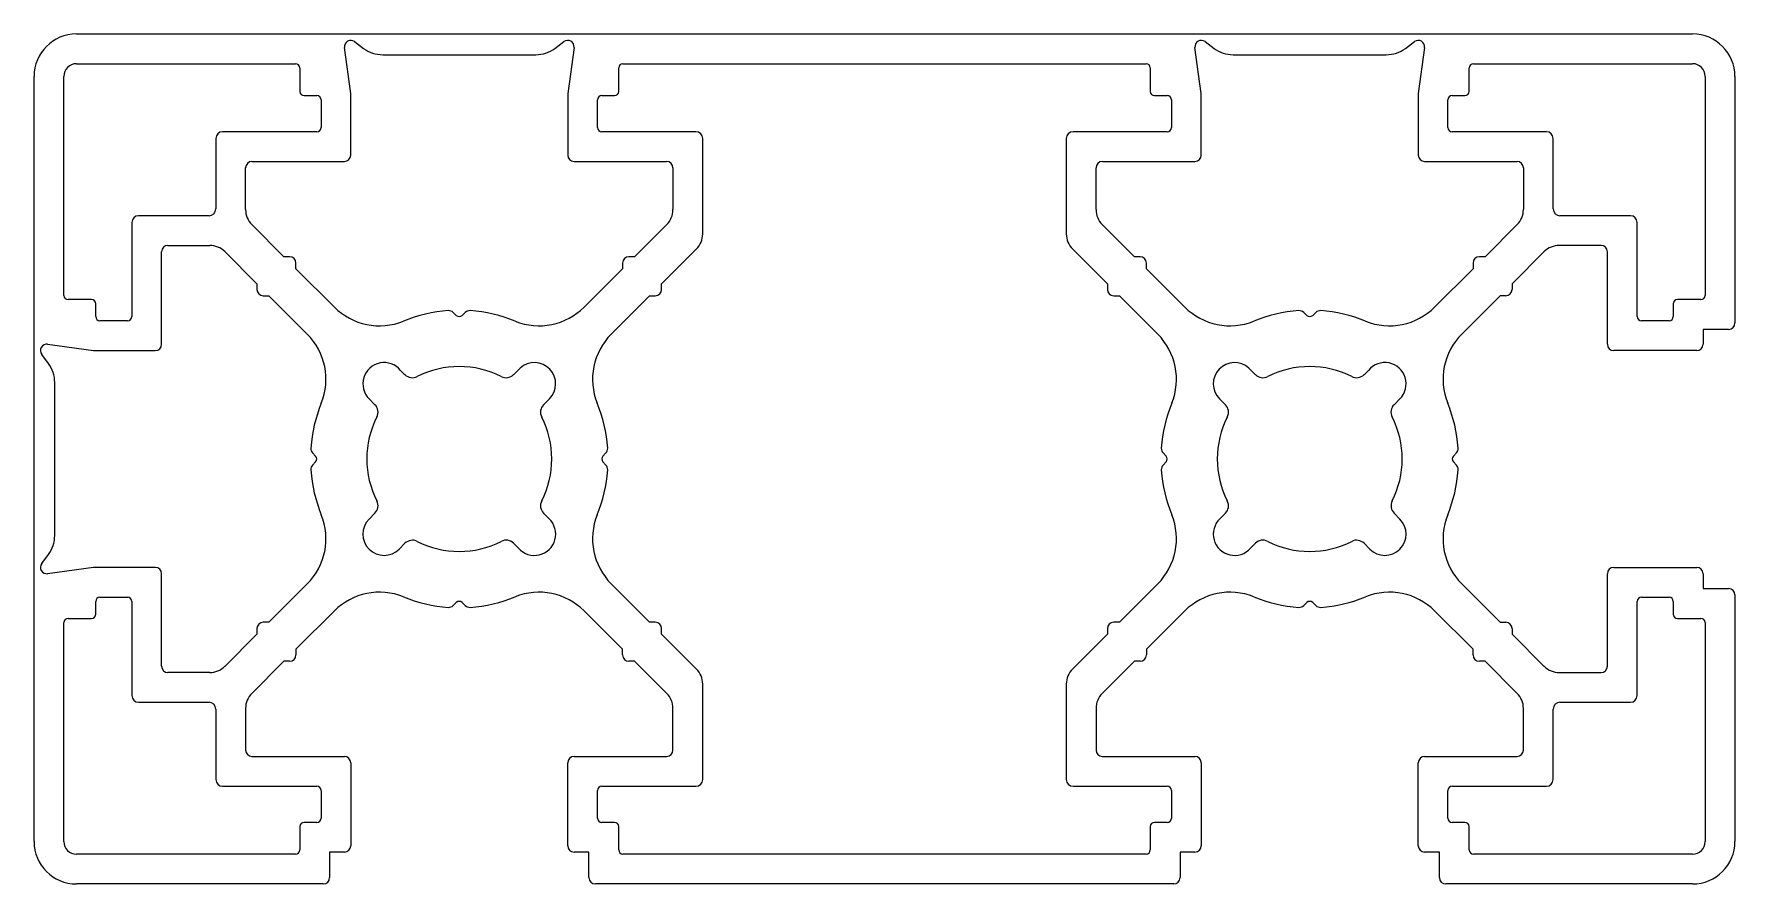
# Model space of a CAD drawing. Extents: x 2 to 82, y 2.2 to 42.2.
import ezdxf

# ---------------------------------------------------------------- set-up
doc = ezdxf.new("R2010")
doc.units = 0
doc.layers.get('0').update_dxf_attribs({"linetype": 'CONTINUOUS'})

msp = doc.modelspace()

# ---------------------------------------------------------------- linework, layer by layer
for p, q in [((4.038, 42.178), (80.038, 42.178)), ((17.118, 41.818), (17.538, 41.503)), ((26.538, 41.503), (26.958, 41.818)), ((57.118, 41.818), (57.538, 41.503)), ((66.538, 41.503), (66.958, 41.818)), ((16.938, 39.378), (16.641, 41.537)), ((18.438, 41.203), (25.638, 41.203)), ((27.435, 41.537), (27.138, 39.378)), ((56.938, 39.378), (56.641, 41.537)), ((58.438, 41.203), (65.638, 41.203)), ((67.435, 41.537), (67.138, 39.378)), ((2.038, 4.178), (2.038, 40.178)), ((3.438, 29.878), (3.438, 40.178)), ((4.038, 40.778), (14.338, 40.778)), ((14.538, 40.578), (14.538, 39.478)), ((29.538, 39.478), (29.538, 40.578)), ((29.738, 40.778), (54.338, 40.778)), ((54.538, 40.578), (54.538, 39.478)), ((69.538, 39.478), (69.538, 40.578)), ((69.738, 40.778), (80.038, 40.778)), ((80.638, 40.178), (80.638, 29.878)), ((82.038, 40.178), (82.038, 28.578)), ((14.738, 39.278), (15.338, 39.278)), ((16.938, 36.478), (16.938, 39.378)), ((27.138, 39.378), (27.138, 36.478)), ((28.738, 39.278), (29.338, 39.278)), ((54.738, 39.278), (55.338, 39.278)), ((56.938, 36.478), (56.938, 39.378)), ((67.138, 39.378), (67.138, 36.478)), ((68.738, 39.278), (69.338, 39.278)), ((15.538, 39.078), (15.538, 37.778)), ((28.538, 37.778), (28.538, 39.078)), ((55.538, 39.078), (55.538, 37.778)), ((68.538, 37.778), (68.538, 39.078)), ((10.588, 37.258), (10.588, 33.948)), ((15.338, 37.578), (10.908, 37.578)), ((33.168, 37.578), (28.738, 37.578)), ((33.488, 32.769), (33.488, 37.258)), ((50.588, 37.258), (50.588, 32.769)), ((55.338, 37.578), (50.908, 37.578)), ((73.168, 37.578), (68.738, 37.578)), ((73.488, 33.948), (73.488, 37.258)), ((12.288, 36.178), (16.638, 36.178)), ((27.438, 36.178), (31.788, 36.178)), ((52.288, 36.178), (56.638, 36.178)), ((67.438, 36.178), (71.788, 36.178)), ((11.988, 33.915), (11.988, 35.878)), ((32.088, 35.878), (32.088, 33.915)), ((51.988, 33.915), (51.988, 35.878)), ((72.088, 35.878), (72.088, 33.915)), ((10.268, 33.628), (6.958, 33.628)), ((77.118, 33.628), (73.808, 33.628)), ((6.638, 33.308), (6.638, 28.878)), ((13.793, 31.696), (12.281, 33.207)), ((31.795, 33.207), (30.283, 31.696)), ((53.793, 31.696), (52.281, 33.207)), ((71.795, 33.207), (70.283, 31.696)), ((77.438, 28.878), (77.438, 33.308)), ((8.338, 32.228), (10.301, 32.228)), ((31.556, 30.423), (33.195, 32.062)), ((50.881, 32.062), (52.52, 30.423)), ((75.738, 32.228), (73.775, 32.228)), ((8.038, 27.578), (8.038, 31.928)), ((11.008, 31.935), (12.52, 30.423)), ((14.058, 31.696), (13.793, 31.696)), ((14.358, 31.13), (14.358, 31.396)), ((29.717, 31.396), (29.717, 31.13)), ((30.283, 31.696), (30.017, 31.696)), ((54.058, 31.696), (53.793, 31.696)), ((54.358, 31.13), (54.358, 31.396)), ((69.717, 31.396), (69.717, 31.13)), ((70.283, 31.696), (70.017, 31.696)), ((73.068, 31.935), (71.556, 30.423)), ((76.038, 27.578), (76.038, 31.928)), ((12.52, 30.423), (12.52, 30.157)), ((16.163, 29.325), (14.358, 31.13)), ((29.717, 31.13), (27.913, 29.325)), ((31.556, 30.157), (31.556, 30.423)), ((52.52, 30.423), (52.52, 30.157)), ((56.163, 29.325), (54.358, 31.13)), ((69.717, 31.13), (67.913, 29.325)), ((71.556, 30.423), (71.556, 30.157)), ((4.738, 29.678), (3.638, 29.678)), ((12.82, 29.857), (13.086, 29.857)), ((13.086, 29.857), (14.89, 28.052)), ((29.185, 28.052), (30.99, 29.857)), ((30.99, 29.857), (31.256, 29.857)), ((52.82, 29.857), (53.086, 29.857)), ((53.086, 29.857), (54.89, 28.052)), ((70.99, 29.857), (69.185, 28.052)), ((71.256, 29.857), (70.99, 29.857)), ((80.438, 29.678), (79.338, 29.678)), ((4.938, 28.878), (4.938, 29.478)), ((21.899, 28.934), (21.753, 29.075)), ((22.322, 29.075), (22.177, 28.934)), ((61.899, 28.934), (61.753, 29.075)), ((62.322, 29.075), (62.177, 28.934)), ((79.138, 29.478), (79.138, 28.878)), ((6.438, 28.678), (5.138, 28.678)), ((78.938, 28.678), (77.638, 28.678)), ((80.538, 28.278), (80.538, 27.578)), ((81.738, 28.278), (80.538, 28.278)), ((2.679, 27.575), (4.838, 27.278)), ((4.838, 27.278), (7.738, 27.278)), ((80.238, 27.278), (76.338, 27.278)), ((2.713, 26.678), (2.398, 27.098)), ((24.592, 26.146), (24.903, 26.457)), ((59.172, 26.457), (59.484, 26.146)), ((3.013, 18.578), (3.013, 25.778)), ((19.279, 26.35), (19.484, 26.146)), ((64.592, 26.146), (64.796, 26.35)), ((18.073, 24.733), (17.8, 25.008)), ((26.279, 25.007), (26.005, 24.731)), ((58.07, 24.731), (57.796, 25.007)), ((66.275, 25.008), (66.003, 24.733)), ((15.141, 22.463), (15.282, 22.317)), ((28.794, 22.317), (28.935, 22.462)), ((55.141, 22.462), (55.281, 22.317)), ((68.935, 22.463), (68.794, 22.317)), ((15.282, 22.038), (15.141, 21.893)), ((28.935, 21.893), (28.794, 22.038)), ((55.281, 22.038), (55.141, 21.893)), ((68.794, 22.038), (68.935, 21.893)), ((17.795, 19.349), (18.069, 19.623)), ((26.006, 19.623), (26.262, 19.367)), ((57.813, 19.367), (58.069, 19.623)), ((66.006, 19.623), (66.28, 19.349)), ((2.398, 17.258), (2.713, 17.678)), ((19.484, 18.209), (19.209, 17.935)), ((24.824, 17.981), (24.594, 18.21)), ((59.481, 18.21), (59.252, 17.981)), ((64.866, 17.935), (64.592, 18.209)), ((4.838, 17.078), (2.679, 16.78)), ((7.738, 17.078), (4.838, 17.078)), ((76.338, 17.078), (80.238, 17.078)), ((8.038, 12.428), (8.038, 16.778)), ((14.89, 16.303), (13.086, 14.498)), ((30.99, 14.498), (29.185, 16.303)), ((54.89, 16.303), (53.086, 14.498)), ((69.185, 16.303), (70.99, 14.498)), ((76.038, 12.428), (76.038, 16.778)), ((80.538, 16.778), (80.538, 16.078)), ((80.538, 16.078), (81.738, 16.078)), ((4.938, 14.878), (4.938, 15.478)), ((5.138, 15.678), (6.438, 15.678)), ((6.638, 15.478), (6.638, 11.048)), ((21.899, 15.421), (21.753, 15.28)), ((22.322, 15.28), (22.177, 15.421)), ((61.899, 15.421), (61.753, 15.28)), ((62.322, 15.28), (62.177, 15.421)), ((77.438, 11.048), (77.438, 15.478)), ((77.638, 15.678), (78.938, 15.678)), ((79.138, 15.478), (79.138, 14.878)), ((82.038, 15.778), (82.038, 4.178)), ((3.438, 4.178), (3.438, 14.478)), ((3.638, 14.678), (4.738, 14.678)), ((13.086, 14.498), (12.82, 14.498)), ((16.163, 15.03), (14.358, 13.225)), ((29.717, 13.225), (27.913, 15.03)), ((31.256, 14.498), (30.99, 14.498)), ((53.086, 14.498), (52.82, 14.498)), ((56.163, 15.03), (54.358, 13.225)), ((69.717, 13.225), (67.913, 15.03)), ((70.99, 14.498), (71.256, 14.498)), ((79.338, 14.678), (80.438, 14.678)), ((80.638, 14.478), (80.638, 4.178)), ((12.52, 13.932), (11.008, 12.42)), ((12.52, 14.198), (12.52, 13.932)), ((31.556, 13.932), (31.556, 14.198)), ((33.195, 12.293), (31.556, 13.932)), ((52.52, 13.932), (50.881, 12.293)), ((52.52, 14.198), (52.52, 13.932)), ((71.556, 14.198), (71.556, 13.932)), ((71.556, 13.932), (73.068, 12.42)), ((14.358, 13.225), (14.358, 12.96)), ((29.717, 12.96), (29.717, 13.225)), ((54.358, 13.225), (54.358, 12.96)), ((69.717, 12.96), (69.717, 13.225)), ((10.301, 12.128), (8.338, 12.128)), ((13.793, 12.66), (12.281, 11.148)), ((14.058, 12.66), (13.793, 12.66)), ((30.283, 12.66), (30.017, 12.66)), ((31.795, 11.148), (30.283, 12.66)), ((53.793, 12.66), (52.281, 11.148)), ((54.058, 12.66), (53.793, 12.66)), ((70.283, 12.66), (70.017, 12.66)), ((71.795, 11.148), (70.283, 12.66)), ((73.775, 12.128), (75.738, 12.128)), ((33.488, 7.098), (33.488, 11.586)), ((50.588, 11.586), (50.588, 7.098)), ((6.958, 10.728), (10.268, 10.728)), ((10.588, 10.408), (10.588, 7.098)), ((11.988, 10.441), (11.988, 8.478)), ((32.088, 8.478), (32.088, 10.441)), ((51.988, 10.441), (51.988, 8.478)), ((72.088, 8.478), (72.088, 10.441)), ((73.488, 7.098), (73.488, 10.408)), ((73.808, 10.728), (77.118, 10.728)), ((12.288, 8.178), (16.638, 8.178)), ((27.438, 8.178), (31.788, 8.178)), ((52.288, 8.178), (56.638, 8.178)), ((67.438, 8.178), (71.788, 8.178)), ((16.938, 7.878), (16.938, 3.978)), ((27.138, 3.978), (27.138, 7.878)), ((56.938, 7.878), (56.938, 3.978)), ((67.138, 3.978), (67.138, 7.878)), ((10.908, 6.778), (15.338, 6.778)), ((15.538, 6.578), (15.538, 5.278)), ((28.538, 5.278), (28.538, 6.578)), ((28.738, 6.778), (33.168, 6.778)), ((50.908, 6.778), (55.338, 6.778)), ((55.538, 6.578), (55.538, 5.278)), ((68.538, 5.278), (68.538, 6.578)), ((68.738, 6.778), (73.168, 6.778)), ((14.538, 4.878), (14.538, 3.778)), ((15.338, 5.078), (14.738, 5.078)), ((29.338, 5.078), (28.738, 5.078)), ((29.538, 3.778), (29.538, 4.878)), ((54.538, 4.878), (54.538, 3.778)), ((55.338, 5.078), (54.738, 5.078)), ((69.338, 5.078), (68.738, 5.078)), ((69.538, 3.778), (69.538, 4.878)), ((14.338, 3.578), (4.038, 3.578)), ((15.938, 3.678), (15.938, 2.478)), ((16.638, 3.678), (15.938, 3.678)), ((28.138, 3.678), (27.438, 3.678)), ((28.138, 2.478), (28.138, 3.678)), ((54.338, 3.578), (29.738, 3.578)), ((55.938, 3.678), (55.938, 2.478)), ((56.638, 3.678), (55.938, 3.678)), ((68.138, 3.678), (67.438, 3.678)), ((68.138, 2.478), (68.138, 3.678)), ((80.038, 3.578), (69.738, 3.578)), ((15.638, 2.178), (4.038, 2.178)), ((55.638, 2.178), (28.438, 2.178)), ((80.038, 2.178), (68.438, 2.178))]:
    msp.add_line(p, q)
for centre, radius, start, end in [((4.038, 40.178), 2, 90, 180), ((16.938, 41.578), 0.3, 53.1301, 187.83748), ((27.138, 41.578), 0.3, 352.16252, 126.8699), ((56.938, 41.578), 0.3, 53.1301, 187.83748), ((67.138, 41.578), 0.3, 352.16252, 126.8699), ((80.038, 40.178), 2, 0, 90), ((18.438, 42.703), 1.5, 233.1301, 270), ((25.638, 42.703), 1.5, 270, 306.8699), ((58.438, 42.703), 1.5, 233.1301, 270), ((65.638, 42.703), 1.5, 270, 306.8699), ((4.038, 40.178), 0.6, 90, 180), ((14.338, 40.578), 0.2, 0, 90), ((29.738, 40.578), 0.2, 90, 180), ((54.338, 40.578), 0.2, 0, 90), ((69.738, 40.578), 0.2, 90, 180), ((80.038, 40.178), 0.6, 0, 90), ((14.738, 39.478), 0.2, 180, 270), ((15.338, 39.078), 0.2, 0, 90), ((28.738, 39.078), 0.2, 90, 180), ((29.338, 39.478), 0.2, 270, 0), ((54.738, 39.478), 0.2, 180, 270), ((55.338, 39.078), 0.2, 0, 90), ((68.738, 39.078), 0.2, 90, 180), ((69.338, 39.478), 0.2, 270, 0), ((15.338, 37.778), 0.2, 270, 360), ((28.738, 37.778), 0.2, 180, 270), ((55.338, 37.778), 0.2, 270, 0), ((68.738, 37.778), 0.2, 180, 270), ((10.908, 37.258), 0.32, 90, 180), ((33.168, 37.258), 0.32, 0, 90), ((50.908, 37.258), 0.32, 90, 180), ((73.168, 37.258), 0.32, 0, 90), ((12.288, 35.878), 0.3, 90, 180), ((16.638, 36.478), 0.3, 270, 0), ((27.438, 36.478), 0.3, 180, 270), ((31.788, 35.878), 0.3, 0, 90), ((52.288, 35.878), 0.3, 90, 180), ((56.638, 36.478), 0.3, 270, 360), ((67.438, 36.478), 0.3, 180, 270), ((71.788, 35.878), 0.3, 0, 90), ((6.958, 33.308), 0.32, 90, 180), ((10.268, 33.948), 0.32, 270, 0), ((12.988, 33.915), 1, 180, 225), ((31.088, 33.915), 1, 315, 360), ((52.988, 33.915), 1, 180, 225), ((71.088, 33.915), 1, 315, 0), ((73.808, 33.948), 0.32, 180, 270), ((77.118, 33.308), 0.32, 0, 90), ((8.338, 31.928), 0.3, 90, 180), ((10.301, 31.228), 1, 45, 90), ((32.488, 32.769), 1, 315, 0), ((51.588, 32.769), 1, 180, 225), ((73.775, 31.228), 1, 90, 135), ((75.738, 31.928), 0.3, 0, 90), ((14.058, 31.396), 0.3, 0, 90), ((30.017, 31.396), 0.3, 90, 180), ((54.058, 31.396), 0.3, 0, 90), ((70.017, 31.396), 0.3, 90, 180), ((3.638, 29.878), 0.2, 180, 270), ((4.738, 29.478), 0.2, 0, 90), ((12.82, 30.157), 0.3, 179.99932, 269.99932), ((31.256, 30.157), 0.3, 270.00068, 0.00068), ((52.82, 30.157), 0.3, 179.99932, 269.99932), ((71.256, 30.157), 0.3, 270.00068, 0.00068), ((79.338, 29.478), 0.2, 90, 180), ((80.438, 29.878), 0.2, 270, 360), ((5.138, 28.878), 0.2, 180, 270), ((6.438, 28.878), 0.2, 270, 360), ((18.284, 31.446), 3, 225, 292.04507), ((22.038, 22.177), 7, 94.22287, 112.04507), ((21.544, 28.859), 0.3, 45.91028, 94.22287), ((22.038, 29.078), 0.2, 225.91028, 314.08972), ((22.531, 28.859), 0.3, 85.77713, 134.08972), ((22.038, 22.177), 7, 67.95493, 85.77713), ((25.791, 31.446), 3, 247.95493, 315), ((58.284, 31.446), 3, 225, 292.04507), ((62.038, 22.177), 7, 94.22287, 112.04507), ((61.544, 28.859), 0.3, 45.91028, 94.22287), ((62.038, 29.078), 0.2, 225.91028, 314.08972), ((62.531, 28.859), 0.3, 85.77713, 134.08972), ((62.038, 22.177), 7, 67.95493, 85.77713), ((65.791, 31.446), 3, 247.95493, 315), ((77.638, 28.878), 0.2, 180, 270), ((78.938, 28.878), 0.2, 270, 0), ((12.769, 25.931), 3, 337.95493, 45), ((31.307, 25.931), 3, 135, 202.04507), ((52.769, 25.931), 3, 337.95493, 45), ((71.307, 25.931), 3, 135, 202.04507), ((81.738, 28.578), 0.3, 270, 0), ((2.638, 27.278), 0.3, 82.16252, 216.8699), ((7.738, 27.578), 0.3, 270, 0), ((76.338, 27.578), 0.3, 180, 270), ((80.238, 27.578), 0.3, 270, 0), ((1.513, 25.778), 1.5, 0, 36.8699), ((18.505, 25.717), 1, 39.27006, 225.18151), ((22.038, 22.178), 4.35, 63.01575, 116.98425), ((25.572, 25.714), 1, 315, 131.98965), ((58.503, 25.714), 1, 48.01035, 225), ((62.038, 22.178), 4.35, 63.01575, 116.98425), ((65.571, 25.717), 1, 314.81849, 140.72994), ((19.837, 26.5), 0.5, 225, 296.98425), ((24.238, 26.5), 0.5, 243.01575, 315), ((59.837, 26.5), 0.5, 225, 296.98425), ((64.238, 26.5), 0.5, 243.01575, 315), ((22.038, 22.178), 7, 157.95493, 175.77363), ((22.038, 22.178), 7, 4.22287, 22.04507), ((62.038, 22.178), 7, 157.95493, 175.77713), ((62.038, 22.178), 7, 4.22637, 22.04507), ((22.038, 22.178), 4.35, 152.97508, 206.98425), ((17.717, 24.381), 0.5, 332.97508, 44.74344), ((26.36, 24.379), 0.5, 135.12908, 206.99053), ((22.038, 22.178), 4.35, 333.01575, 26.99053), ((62.038, 22.178), 4.35, 153.00947, 206.98425), ((57.716, 24.379), 0.5, 333.00947, 44.87092), ((66.358, 24.381), 0.5, 135.25656, 207.02492), ((62.038, 22.178), 4.35, 333.01575, 27.02492), ((15.356, 22.671), 0.3, 175.77363, 224.08972), ((28.72, 22.671), 0.3, 315.91028, 4.22287), ((55.356, 22.671), 0.3, 175.77713, 224.08972), ((68.72, 22.671), 0.3, 315.91028, 4.22637), ((15.356, 21.684), 0.3, 135.91028, 184.22637), ((22.038, 22.178), 7, 184.22637, 202.04507), ((15.138, 22.178), 0.2, 315.91028, 44.08972), ((22.038, 22.178), 7, 337.95493, 355.77713), ((28.938, 22.178), 0.2, 135.91028, 224.08972), ((28.72, 21.684), 0.3, 355.77713, 44.08972), ((55.356, 21.684), 0.3, 135.91028, 184.22287), ((62.038, 22.178), 7, 184.22287, 202.04507), ((55.138, 22.178), 0.2, 315.91028, 44.08972), ((62.038, 22.178), 7, 337.95493, 355.77363), ((68.937, 22.178), 0.2, 135.91028, 224.08972), ((68.72, 21.684), 0.3, 355.77363, 44.08972), ((17.716, 19.977), 0.5, 315, 26.98425), ((26.36, 19.977), 0.5, 153.01575, 225), ((57.716, 19.977), 0.5, 315, 26.98425), ((66.36, 19.977), 0.5, 153.01575, 225), ((12.769, 18.424), 3, 315, 22.04507), ((18.502, 18.642), 1, 135, 315), ((25.574, 18.642), 1, 221.43222, 46.4765), ((31.307, 18.424), 3, 157.95493, 225), ((52.769, 18.424), 3, 315, 22.04507), ((58.502, 18.642), 1, 133.5235, 318.56778), ((65.573, 18.642), 1, 225, 45), ((71.307, 18.424), 3, 157.95493, 225), ((1.513, 18.578), 1.5, 323.1301, 0), ((19.837, 17.856), 0.5, 63.01575, 135), ((22.038, 22.178), 4.35, 243.01575, 297.01245), ((24.241, 17.857), 0.5, 45, 117.01245), ((59.835, 17.857), 0.5, 62.98755, 135), ((62.038, 22.178), 4.35, 242.98755, 296.98425), ((64.238, 17.856), 0.5, 45, 116.98425), ((2.638, 17.078), 0.3, 143.1301, 277.83748), ((7.738, 16.778), 0.3, 0, 90), ((76.338, 16.778), 0.3, 90, 180), ((80.238, 16.778), 0.3, 0, 90), ((81.738, 15.778), 0.3, 0, 90), ((5.138, 15.478), 0.2, 90, 180), ((6.438, 15.478), 0.2, 0, 90), ((18.284, 12.909), 3, 67.95493, 135), ((22.038, 22.178), 7, 247.95493, 265.77713), ((21.544, 15.496), 0.3, 265.77713, 314.08972), ((22.038, 15.278), 0.2, 45.91028, 134.08972), ((22.531, 15.496), 0.3, 225.91028, 274.22287), ((22.038, 22.178), 7, 274.22287, 292.04507), ((25.791, 12.909), 3, 45, 112.04507), ((58.284, 12.909), 3, 67.95493, 135), ((62.038, 22.178), 7, 247.95493, 265.77713), ((61.544, 15.496), 0.3, 265.77713, 314.08972), ((62.038, 15.278), 0.2, 45.91028, 134.08972), ((62.531, 15.496), 0.3, 225.91028, 274.22287), ((62.038, 22.178), 7, 274.22287, 292.04507), ((65.791, 12.909), 3, 45, 112.04507), ((77.638, 15.478), 0.2, 90, 180), ((78.938, 15.478), 0.2, 0, 90), ((3.638, 14.478), 0.2, 90, 180), ((4.738, 14.878), 0.2, 270, 0), ((12.82, 14.198), 0.3, 90.00068, 180.00068), ((31.256, 14.198), 0.3, 359.99932, 89.99932), ((52.82, 14.198), 0.3, 90.00068, 180.00068), ((71.256, 14.198), 0.3, 359.99932, 89.99932), ((79.338, 14.878), 0.2, 180, 270), ((80.438, 14.478), 0.2, 0, 90), ((14.058, 12.96), 0.3, 270, 0), ((30.017, 12.96), 0.3, 180, 270), ((54.058, 12.96), 0.3, 270, 0), ((70.017, 12.96), 0.3, 180, 270), ((8.338, 12.428), 0.3, 180, 270), ((10.301, 13.128), 1, 270, 315), ((32.488, 11.586), 1, 0, 45), ((51.588, 11.586), 1, 135, 180), ((73.775, 13.128), 1, 225, 270), ((75.738, 12.428), 0.3, 270, 360), ((6.958, 11.048), 0.32, 180, 270), ((10.268, 10.408), 0.32, 0, 90), ((12.988, 10.441), 1, 135, 180), ((31.088, 10.441), 1, 0, 45), ((52.988, 10.441), 1, 135, 180), ((71.088, 10.441), 1, 0, 45), ((73.808, 10.408), 0.32, 90, 180), ((77.118, 11.048), 0.32, 270, 0), ((12.288, 8.478), 0.3, 180, 270), ((16.638, 7.878), 0.3, 0, 90), ((27.438, 7.878), 0.3, 90, 180), ((31.788, 8.478), 0.3, 270, 0), ((52.288, 8.478), 0.3, 180, 270), ((56.638, 7.878), 0.3, 360, 90), ((67.438, 7.878), 0.3, 90, 180), ((71.788, 8.478), 0.3, 270, 0), ((10.908, 7.098), 0.32, 180, 270), ((15.338, 6.578), 0.2, 0, 90), ((28.738, 6.578), 0.2, 90, 180), ((33.168, 7.098), 0.32, 270, 0), ((50.908, 7.098), 0.32, 180, 270), ((55.338, 6.578), 0.2, 0, 90), ((68.738, 6.578), 0.2, 90, 180), ((73.168, 7.098), 0.32, 270, 0), ((14.738, 4.878), 0.2, 90, 180), ((15.338, 5.278), 0.2, 270, 0), ((28.738, 5.278), 0.2, 180, 270), ((29.338, 4.878), 0.2, 0, 90), ((54.738, 4.878), 0.2, 90, 180), ((55.338, 5.278), 0.2, 270, 0), ((68.738, 5.278), 0.2, 180, 270), ((69.338, 4.878), 0.2, 0, 90), ((4.038, 4.178), 2, 180, 270), ((4.038, 4.178), 0.6, 180, 270), ((80.038, 4.178), 0.6, 270, 360), ((80.038, 4.178), 2, 270, 0), ((14.338, 3.778), 0.2, 270, 360), ((16.638, 3.978), 0.3, 270, 0), ((27.438, 3.978), 0.3, 180, 270), ((29.738, 3.778), 0.2, 180, 270), ((54.338, 3.778), 0.2, 270, 360), ((56.638, 3.978), 0.3, 270, 0), ((67.438, 3.978), 0.3, 180, 270), ((69.738, 3.778), 0.2, 180, 270), ((15.638, 2.478), 0.3, 270, 0), ((28.438, 2.478), 0.3, 180, 270), ((55.638, 2.478), 0.3, 270, 0), ((68.438, 2.478), 0.3, 180, 270)]:
    msp.add_arc(centre, radius, start, end)

doc.saveas('drawing.dxf')
